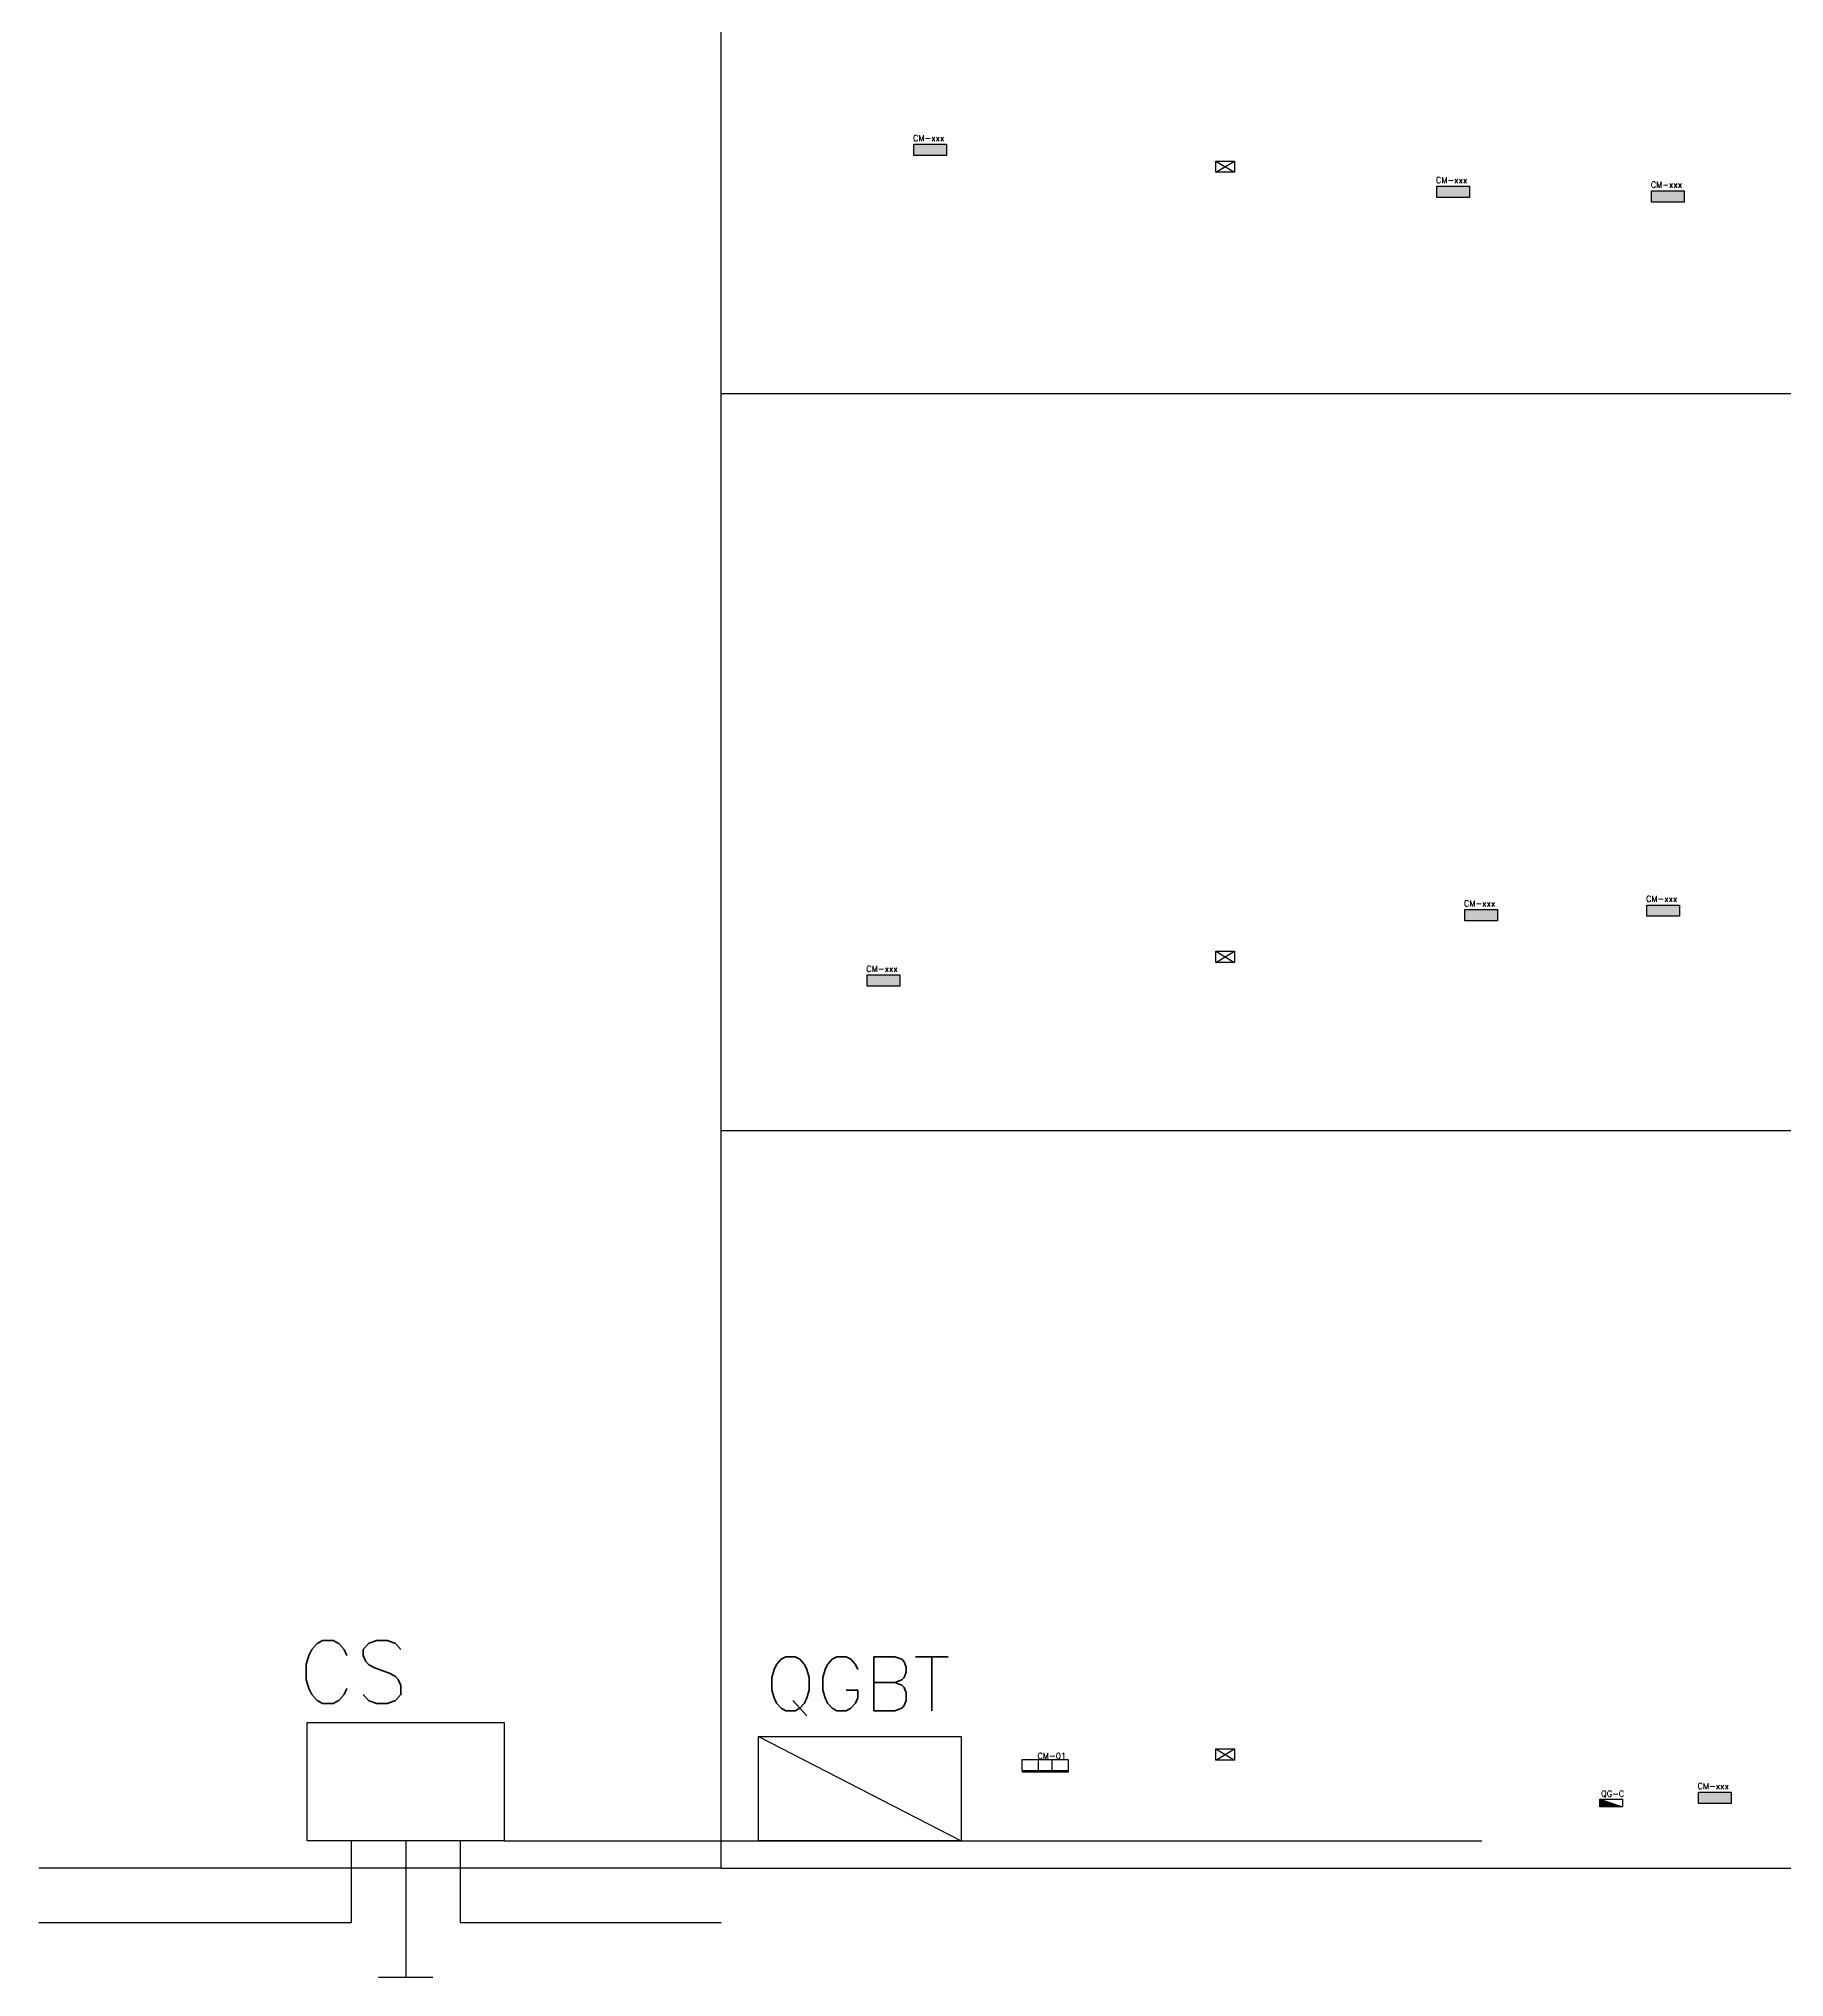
# Model space of a CAD drawing. Header units: millimetres. Extents: x -5 to 184, y -24 to 24.
# Drawn here: x 108.93 to 121.72, y -14.2 to 0 of the extents above; entities that cross this region are included whole.
import ezdxf

# ---------------------------------------------------------------- set-up
doc = ezdxf.new("R2010")
doc.units = ezdxf.units.MM
doc.layers.add('Legenda', color=231, linetype='Continuous', lineweight=25)
doc.layers.add('Prumada Eletrica', color=40, linetype='Continuous', lineweight=30)
doc.styles.add('ROMANS', font='ROMANS.SHX')

msp = doc.modelspace()

# ---------------------------------------------------------------- hatches: boundary and pattern name
at = {"layer": 'Legenda'}
h = msp.add_hatch(color=256, dxfattribs=at)
h.paths.add_polyline_path([(120.365, -12.892), (120.365, -12.919), (120.447, -12.919)])
h.paths.add_polyline_path([(120.447, -12.919), (120.365, -12.919), (120.365, -12.947), (120.447, -12.947)])
h.paths.add_polyline_path([(120.447, -12.919), (120.447, -12.947), (120.53, -12.947)])

# ---------------------------------------------------------------- linework, layer by layer
for p, q in [((115.338, -0.851), (115.338, -0.768)), ((115.338, -0.768), (115.577, -0.768)), ((115.577, -0.851), (115.338, -0.851)), ((115.577, -0.768), (115.577, -0.851)), ((117.551, -0.973), (117.551, -0.891)), ((117.551, -0.891), (117.688, -0.891)), ((117.551, -0.973), (117.688, -0.891)), ((117.551, -0.891), (117.688, -0.973)), ((117.688, -0.973), (117.551, -0.973)), ((117.688, -0.891), (117.688, -0.973)), ((119.17, -1.158), (119.17, -1.076)), ((119.17, -1.076), (119.409, -1.076)), ((119.409, -1.076), (119.409, -1.158)), ((120.744, -1.193), (120.744, -1.11)), ((120.744, -1.11), (120.983, -1.11)), ((120.983, -1.11), (120.983, -1.193)), ((119.409, -1.158), (119.17, -1.158)), ((120.983, -1.193), (120.744, -1.193)), ((119.375, -6.457), (119.375, -6.375)), ((119.375, -6.375), (119.614, -6.375)), ((119.614, -6.375), (119.614, -6.457)), ((120.71, -6.423), (120.71, -6.341)), ((120.71, -6.341), (120.949, -6.341)), ((120.949, -6.341), (120.949, -6.423)), ((119.614, -6.457), (119.375, -6.457)), ((120.949, -6.423), (120.71, -6.423)), ((117.551, -6.762), (117.551, -6.68)), ((117.551, -6.68), (117.688, -6.68)), ((117.551, -6.762), (117.688, -6.68)), ((117.551, -6.68), (117.688, -6.762)), ((117.688, -6.762), (117.551, -6.762)), ((117.688, -6.68), (117.688, -6.762)), ((114.996, -6.936), (114.996, -6.853)), ((114.996, -6.853), (115.235, -6.853)), ((115.235, -6.936), (114.996, -6.936)), ((115.235, -6.853), (115.235, -6.936)), ((110.893, -13.196), (110.893, -12.329)), ((110.893, -12.329), (112.337, -12.329)), ((112.337, -12.329), (112.337, -13.196)), ((114.2, -12.431), (115.685, -13.196)), ((114.2, -13.196), (114.2, -12.431)), ((114.2, -12.431), (115.685, -12.431)), ((115.685, -12.431), (115.685, -13.196)), ((116.131, -12.683), (116.131, -12.6)), ((116.131, -12.6), (116.469, -12.6)), ((116.25, -12.6), (116.25, -12.683)), ((116.35, -12.6), (116.35, -12.683)), ((116.469, -12.6), (116.469, -12.683)), ((117.551, -12.605), (117.551, -12.523)), ((117.551, -12.523), (117.688, -12.523)), ((117.551, -12.605), (117.688, -12.523)), ((117.551, -12.523), (117.688, -12.605)), ((117.688, -12.605), (117.551, -12.605)), ((117.688, -12.523), (117.688, -12.605)), ((116.469, -12.683), (116.131, -12.683)), ((116.131, -12.683), (116.131, -12.693)), ((116.469, -12.693), (116.131, -12.693)), ((116.469, -12.683), (116.469, -12.693)), ((120.365, -12.892), (120.53, -12.947)), ((120.365, -12.947), (120.365, -12.892)), ((120.365, -12.892), (120.53, -12.892)), ((120.53, -12.892), (120.53, -12.947)), ((121.088, -12.923), (121.088, -12.841)), ((121.088, -12.841), (121.327, -12.841)), ((121.327, -12.841), (121.327, -12.923)), ((120.53, -12.947), (120.365, -12.947)), ((121.327, -12.923), (121.088, -12.923)), ((112.337, -13.196), (110.893, -13.196)), ((115.685, -13.196), (114.2, -13.196))]:
    msp.add_line(p, q, dxfattribs=at)
for points in [[(115.338, -0.768), (115.577, -0.768), (115.338, -0.851), (115.577, -0.851)], [(119.17, -1.076), (119.409, -1.076), (119.17, -1.158), (119.409, -1.158)], [(120.744, -1.11), (120.983, -1.11), (120.744, -1.193), (120.983, -1.193)], [(119.375, -6.375), (119.614, -6.375), (119.375, -6.457), (119.614, -6.457)], [(120.71, -6.341), (120.949, -6.341), (120.71, -6.423), (120.949, -6.423)], [(114.996, -6.853), (115.235, -6.853), (114.996, -6.936), (115.235, -6.936)], [(121.088, -12.841), (121.327, -12.841), (121.088, -12.923), (121.327, -12.923)]]:
    msp.add_solid(points, dxfattribs=at)
at = {"layer": 'Prumada Eletrica'}
for p, q in [((113.926, -13.396), (113.926, 13.604)), ((140.926, -2.596), (113.926, -2.596)), ((140.926, -7.996), (113.926, -7.996)), ((111.215, -13.196), (111.215, -13.796)), ((111.615, -13.196), (111.615, -14.196)), ((112.015, -13.196), (112.015, -13.796)), ((112.337, -13.196), (119.501, -13.196)), ((113.926, -13.396), (108.926, -13.396)), ((113.926, -13.396), (140.926, -13.396)), ((111.215, -13.796), (108.926, -13.796)), ((113.926, -13.796), (112.015, -13.796)), ((111.415, -14.196), (111.815, -14.196))]:
    msp.add_line(p, q, dxfattribs=at)

# ---------------------------------------------------------------- texts
at = {"layer": 'Legenda', "style": 'ROMANS'}
for s, height, p in [('CM-xxx', 0.044, (115.332, -0.745)), ('CM-xxx', 0.044, (119.164, -1.052)), ('CM-xxx', 0.044, (120.738, -1.086)), ('CM-xxx', 0.044, (119.369, -6.351)), ('CM-xxx', 0.044, (120.703, -6.317)), ('CM-xxx', 0.044, (114.99, -6.83)), ('CS', 0.462, (110.827, -12.191)), ('QGBT', 0.396, (114.248, -12.244)), ('CM-01', 0.044, (116.244, -12.596)), ('CM-xxx', 0.044, (121.081, -12.817)), ('QG-C', 0.044, (120.374, -12.873))]:
    msp.add_text(s, height=height, dxfattribs=at).set_placement(p)

doc.saveas('drawing.dxf')
